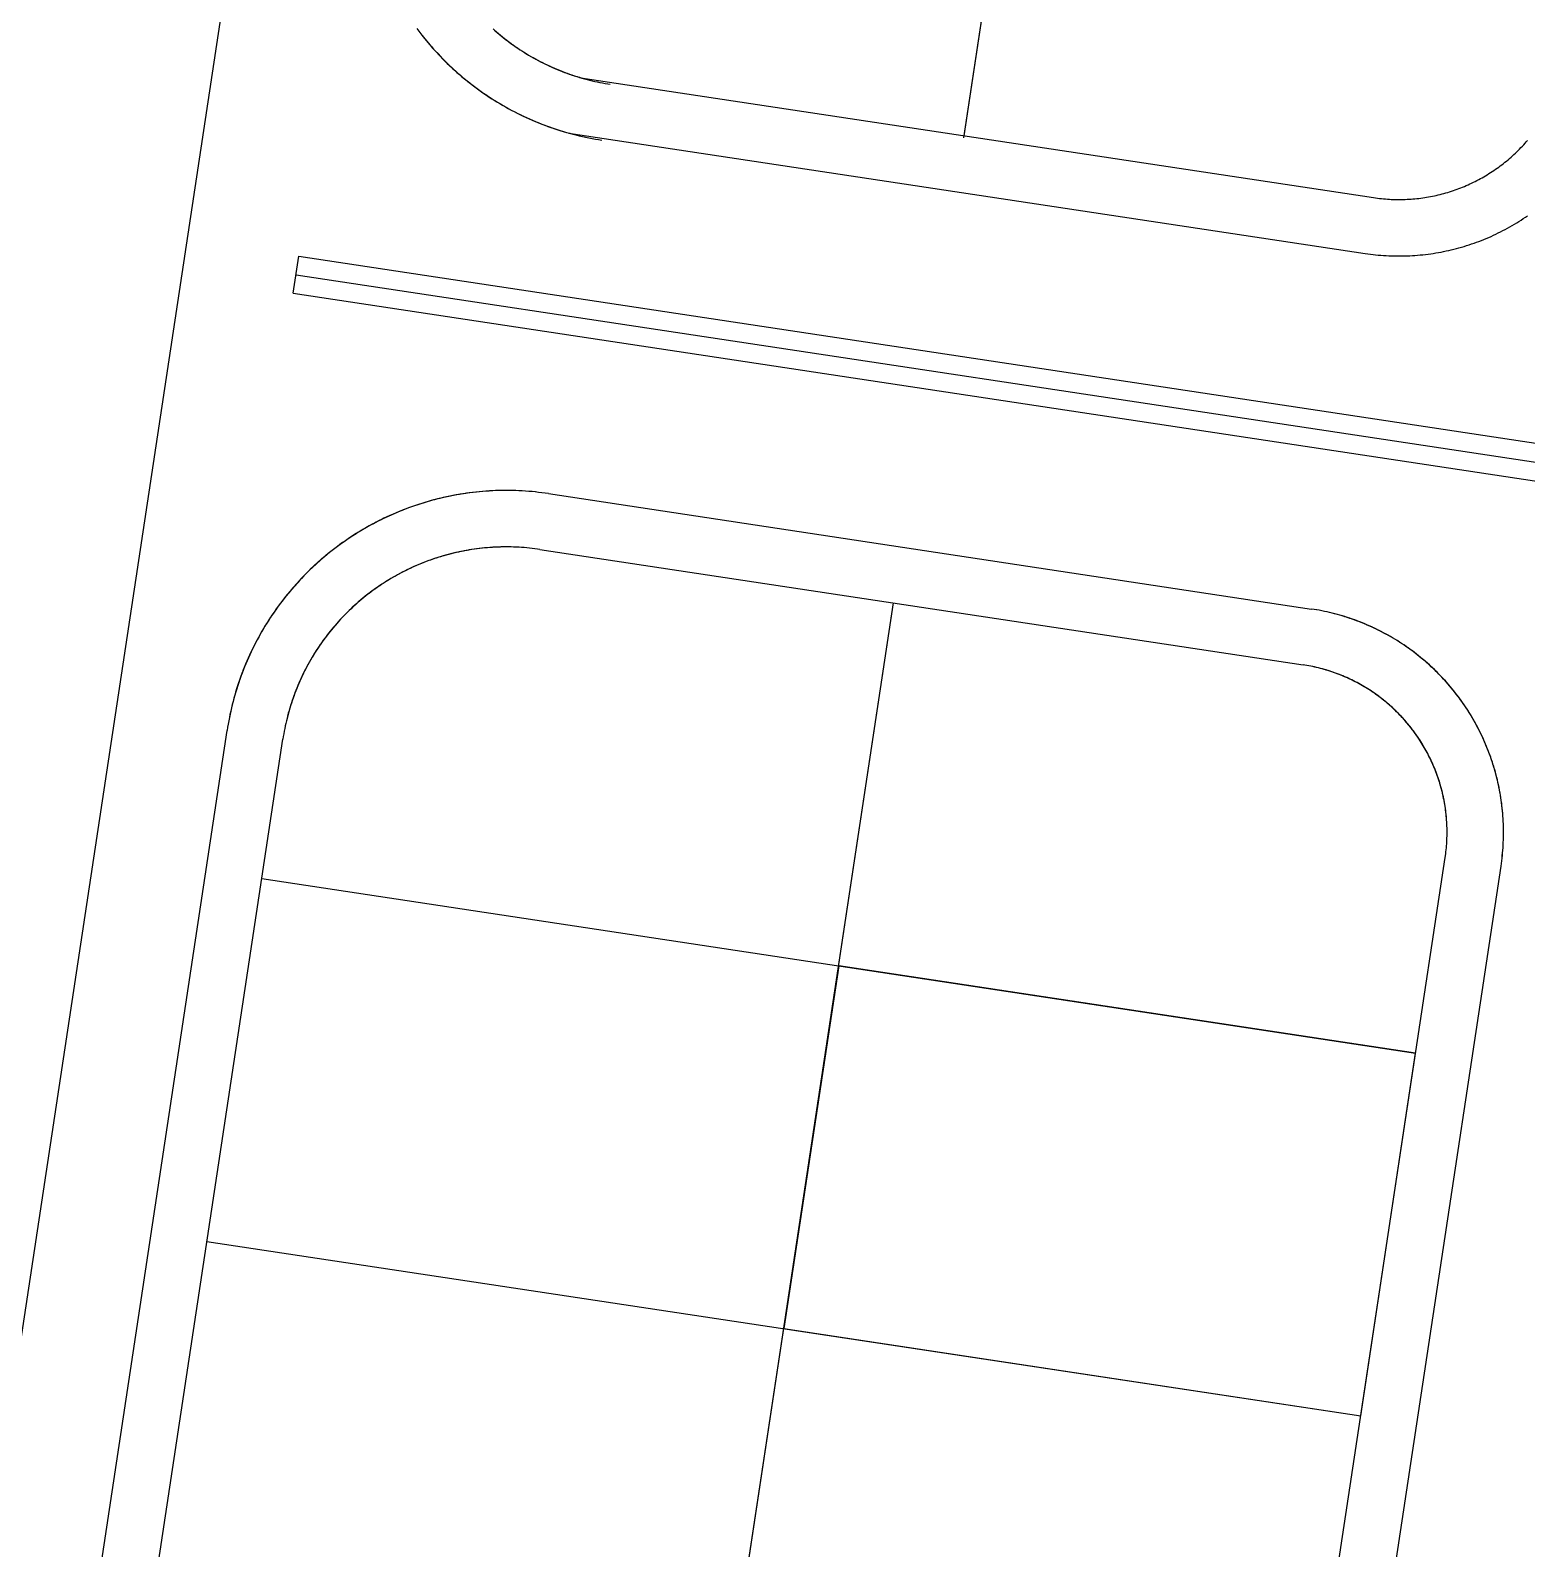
# Model space of a CAD drawing. Header units: metres. Extents: x 680594 to 684853, y 828874 to 830078.
# Drawn here: x 682278.6 to 682358.1, y 829599.9 to 829680.5 of the extents above; entities that cross this region are included whole.
import ezdxf

# ---------------------------------------------------------------- set-up
doc = ezdxf.new("R2010")
doc.units = ezdxf.units.M
doc.layers.add('PLOT_LINES', color=7, linetype='Continuous')

msp = doc.modelspace()

# ---------------------------------------------------------------- linework, layer by layer
at = {"layer": 'PLOT_LINES'}
for points in [[(682262.568, 829508.374), (682309.195, 829816.764)], [(682262.568, 829508.374), (682309.195, 829816.764)], [(682328.19, 829674.829), (682342.765, 829771.233)], [(682328.19, 829674.829), (682342.765, 829771.233)], [(682328.19, 829674.829), (682342.765, 829771.233)], [(682328.19, 829674.829), (682342.765, 829771.233)], [(682328.206, 829674.936), (682342.765, 829771.233)], [(682328.206, 829674.936), (682342.765, 829771.233)], [(682299.124, 829680.633), (682299.229, 829680.492), (682299.336, 829680.352), (682299.444, 829680.214), (682299.555, 829680.077), (682299.666, 829679.941), (682299.779, 829679.806), (682299.894, 829679.673), (682300.011, 829679.541), (682300.129, 829679.411), (682300.248, 829679.282), (682300.369, 829679.154), (682300.491, 829679.028), (682300.615, 829678.903), (682300.741, 829678.78), (682300.867, 829678.658), (682300.996, 829678.538), (682301.125, 829678.419), (682301.256, 829678.302), (682301.389, 829678.186), (682301.522, 829678.072), (682301.657, 829677.959), (682301.794, 829677.848), (682301.931, 829677.739), (682302.07, 829677.631), (682302.21, 829677.525), (682302.352, 829677.42), (682302.494, 829677.317), (682302.638, 829677.216), (682302.783, 829677.117), (682302.929, 829677.019), (682303.077, 829676.923), (682303.225, 829676.828), (682303.374, 829676.736), (682303.525, 829676.645), (682303.677, 829676.556), (682303.829, 829676.469), (682303.983, 829676.383), (682304.138, 829676.3), (682304.293, 829676.218), (682304.45, 829676.138), (682304.607, 829676.06), (682304.766, 829675.983), (682304.925, 829675.909), (682305.085, 829675.836), (682305.246, 829675.765), (682305.408, 829675.697), (682305.571, 829675.63), (682305.734, 829675.565), (682305.898, 829675.502), (682306.063, 829675.441), (682306.229, 829675.381), (682306.395, 829675.324), (682306.562, 829675.269), (682306.729, 829675.215), (682306.897, 829675.164), (682307.066, 829675.115), (682307.235, 829675.067), (682307.405, 829675.022), (682307.576, 829674.978), (682307.747, 829674.937), (682307.918, 829674.897), (682308.09, 829674.86), (682308.262, 829674.824), (682308.435, 829674.791), (682308.608, 829674.76), (682308.781, 829674.73), (682308.955, 829674.703)], [(682299.176, 829680.563), (682299.281, 829680.423), (682299.388, 829680.285), (682299.496, 829680.149), (682299.606, 829680.013), (682299.718, 829679.879), (682299.831, 829679.746), (682299.946, 829679.614), (682300.062, 829679.484), (682300.18, 829679.355), (682300.299, 829679.228), (682300.42, 829679.102), (682300.542, 829678.977), (682300.665, 829678.854), (682300.79, 829678.732), (682300.917, 829678.612), (682301.044, 829678.493), (682301.174, 829678.375), (682301.304, 829678.259), (682301.436, 829678.145), (682301.569, 829678.032), (682301.704, 829677.921), (682301.839, 829677.811), (682301.976, 829677.703), (682302.115, 829677.597), (682302.254, 829677.492), (682302.395, 829677.389), (682302.537, 829677.287), (682302.68, 829677.187), (682302.824, 829677.089), (682302.97, 829676.992), (682303.116, 829676.897), (682303.264, 829676.804), (682303.412, 829676.713), (682303.562, 829676.623), (682303.713, 829676.535), (682303.864, 829676.449), (682304.017, 829676.364), (682304.171, 829676.282), (682304.326, 829676.201), (682304.481, 829676.122), (682304.638, 829676.045), (682304.795, 829675.969), (682304.953, 829675.896), (682305.113, 829675.824), (682305.272, 829675.754), (682305.433, 829675.686), (682305.595, 829675.62), (682305.757, 829675.556), (682305.92, 829675.493), (682306.084, 829675.433), (682306.248, 829675.374), (682306.413, 829675.318), (682306.579, 829675.263), (682306.745, 829675.21), (682306.912, 829675.16), (682307.08, 829675.111), (682307.248, 829675.064), (682307.417, 829675.019), (682307.586, 829674.976), (682307.755, 829674.935), (682307.926, 829674.896), (682308.096, 829674.859), (682308.267, 829674.823), (682308.438, 829674.79), (682308.61, 829674.759), (682308.782, 829674.73), (682308.955, 829674.703)], [(682303.178, 829680.607), (682303.283, 829680.514), (682303.388, 829680.423), (682303.495, 829680.333), (682303.602, 829680.244), (682303.711, 829680.156), (682303.821, 829680.069), (682303.931, 829679.984), (682304.043, 829679.9), (682304.155, 829679.818), (682304.269, 829679.737), (682304.383, 829679.657), (682304.499, 829679.578), (682304.615, 829679.501), (682304.732, 829679.425), (682304.85, 829679.35), (682304.969, 829679.277), (682305.089, 829679.205), (682305.21, 829679.135), (682305.331, 829679.066), (682305.453, 829678.998), (682305.576, 829678.932), (682305.7, 829678.868), (682305.824, 829678.804), (682305.95, 829678.743), (682306.076, 829678.682), (682306.202, 829678.623), (682306.329, 829678.566), (682306.457, 829678.51), (682306.586, 829678.456), (682306.715, 829678.403), (682306.845, 829678.352), (682306.975, 829678.302), (682307.106, 829678.253), (682307.238, 829678.206), (682307.37, 829678.161), (682307.503, 829678.117), (682307.636, 829678.075), (682307.769, 829678.035), (682307.903, 829677.995), (682308.038, 829677.958), (682308.173, 829677.922), (682308.308, 829677.887), (682308.444, 829677.855), (682308.58, 829677.823), (682308.716, 829677.794), (682308.853, 829677.766), (682308.99, 829677.739), (682309.128, 829677.714), (682309.265, 829677.691), (682309.403, 829677.669)], [(682303.244, 829680.548), (682303.35, 829680.456), (682303.457, 829680.364), (682303.565, 829680.274), (682303.674, 829680.185), (682303.784, 829680.098), (682303.896, 829680.012), (682304.008, 829679.927), (682304.121, 829679.843), (682304.235, 829679.761), (682304.35, 829679.68), (682304.466, 829679.6), (682304.583, 829679.522), (682304.701, 829679.445), (682304.819, 829679.37), (682304.939, 829679.296), (682305.059, 829679.223), (682305.181, 829679.152), (682305.303, 829679.082), (682305.426, 829679.013), (682305.55, 829678.947), (682305.674, 829678.881), (682305.799, 829678.817), (682305.925, 829678.755), (682306.052, 829678.693), (682306.179, 829678.634), (682306.308, 829678.576), (682306.436, 829678.519), (682306.566, 829678.464), (682306.696, 829678.411), (682306.827, 829678.359), (682306.958, 829678.308), (682307.09, 829678.259), (682307.222, 829678.212), (682307.355, 829678.166), (682307.489, 829678.122), (682307.623, 829678.079), (682307.757, 829678.038), (682307.892, 829677.999), (682308.028, 829677.961), (682308.164, 829677.924), (682308.3, 829677.889), (682308.437, 829677.856), (682308.574, 829677.825), (682308.711, 829677.795), (682308.849, 829677.766), (682308.987, 829677.74), (682309.125, 829677.715), (682309.264, 829677.691), (682309.403, 829677.669)], [(682307.831, 829678.016), (682349.959, 829671.647)], [(682307.831, 829678.016), (682349.959, 829671.647)], [(682307.194, 829675.078), (682349.51, 829668.681)], [(682307.194, 829675.078), (682349.51, 829668.681)], [(682349.959, 829671.647), (682350.062, 829671.632), (682350.166, 829671.618), (682350.27, 829671.605), (682350.374, 829671.594), (682350.478, 829671.584), (682350.583, 829671.575), (682350.687, 829671.567), (682350.792, 829671.56), (682350.896, 829671.555), (682351.001, 829671.551), (682351.105, 829671.548), (682351.21, 829671.546), (682351.315, 829671.546), (682351.42, 829671.546), (682351.524, 829671.548), (682351.629, 829671.552), (682351.734, 829671.556), (682351.838, 829671.562), (682351.943, 829671.568), (682352.047, 829671.576), (682352.151, 829671.586), (682352.256, 829671.596), (682352.36, 829671.608), (682352.464, 829671.621), (682352.567, 829671.635), (682352.671, 829671.65), (682352.774, 829671.667), (682352.878, 829671.684), (682352.981, 829671.703), (682353.083, 829671.723), (682353.186, 829671.745), (682353.288, 829671.767), (682353.39, 829671.791), (682353.492, 829671.816), (682353.593, 829671.842), (682353.694, 829671.869), (682353.795, 829671.897), (682353.896, 829671.927), (682353.996, 829671.958), (682354.095, 829671.99), (682354.195, 829672.023), (682354.294, 829672.057), (682354.392, 829672.092), (682354.491, 829672.129), (682354.588, 829672.166), (682354.686, 829672.205), (682354.782, 829672.245), (682354.879, 829672.286), (682354.975, 829672.328), (682355.07, 829672.371), (682355.165, 829672.416), (682355.259, 829672.461), (682355.353, 829672.508), (682355.446, 829672.556), (682355.539, 829672.604), (682355.631, 829672.654), (682355.722, 829672.705), (682355.813, 829672.757), (682355.904, 829672.81), (682355.993, 829672.864), (682356.082, 829672.919), (682356.171, 829672.975), (682356.259, 829673.032), (682356.346, 829673.09), (682356.432, 829673.15), (682356.518, 829673.21), (682356.603, 829673.271), (682356.687, 829673.333), (682356.771, 829673.396), (682356.853, 829673.46), (682356.936, 829673.525), (682357.017, 829673.591), (682357.097, 829673.658), (682357.177, 829673.726), (682357.256, 829673.795), (682357.334, 829673.865), (682357.412, 829673.935), (682357.488, 829674.007), (682357.564, 829674.079), (682357.639, 829674.152), (682357.712, 829674.227), (682357.786, 829674.302), (682357.858, 829674.377), (682357.929, 829674.454), (682358, 829674.532), (682358.069, 829674.61), (682358.138, 829674.689)], [(682349.959, 829671.647), (682350.062, 829671.632), (682350.166, 829671.618), (682350.27, 829671.605), (682350.374, 829671.594), (682350.478, 829671.584), (682350.583, 829671.575), (682350.687, 829671.567), (682350.792, 829671.56), (682350.896, 829671.555), (682351.001, 829671.551), (682351.105, 829671.548), (682351.21, 829671.546), (682351.315, 829671.546), (682351.42, 829671.546), (682351.524, 829671.548), (682351.629, 829671.552), (682351.734, 829671.556), (682351.838, 829671.562), (682351.943, 829671.568), (682352.047, 829671.576), (682352.151, 829671.586), (682352.256, 829671.596), (682352.36, 829671.608), (682352.464, 829671.621), (682352.567, 829671.635), (682352.671, 829671.65), (682352.774, 829671.667), (682352.878, 829671.684), (682352.981, 829671.703), (682353.083, 829671.723), (682353.186, 829671.745), (682353.288, 829671.767), (682353.39, 829671.791), (682353.492, 829671.816), (682353.593, 829671.842), (682353.694, 829671.869), (682353.795, 829671.897), (682353.896, 829671.927), (682353.996, 829671.958), (682354.095, 829671.99), (682354.195, 829672.023), (682354.294, 829672.057), (682354.392, 829672.092), (682354.491, 829672.129), (682354.588, 829672.166), (682354.686, 829672.205), (682354.782, 829672.245), (682354.879, 829672.286), (682354.975, 829672.328), (682355.07, 829672.371), (682355.165, 829672.416), (682355.259, 829672.461), (682355.353, 829672.508), (682355.446, 829672.556), (682355.539, 829672.604), (682355.631, 829672.654), (682355.722, 829672.705), (682355.813, 829672.757), (682355.904, 829672.81), (682355.993, 829672.864), (682356.082, 829672.919), (682356.171, 829672.975), (682356.259, 829673.032), (682356.346, 829673.09), (682356.432, 829673.15), (682356.518, 829673.21), (682356.603, 829673.271), (682356.687, 829673.333), (682356.771, 829673.396), (682356.853, 829673.46), (682356.936, 829673.525), (682357.017, 829673.591), (682357.097, 829673.658), (682357.177, 829673.726), (682357.256, 829673.795), (682357.334, 829673.865), (682357.412, 829673.935), (682357.488, 829674.007), (682357.564, 829674.079), (682357.639, 829674.152), (682357.712, 829674.227), (682357.786, 829674.302), (682357.858, 829674.377), (682357.929, 829674.454), (682358, 829674.532), (682358.069, 829674.61), (682358.138, 829674.689)], [(682349.51, 829668.681), (682349.648, 829668.66), (682349.787, 829668.642), (682349.925, 829668.625), (682350.064, 829668.61), (682350.203, 829668.596), (682350.342, 829668.584), (682350.481, 829668.574), (682350.621, 829668.565), (682350.76, 829668.558), (682350.9, 829668.553), (682351.039, 829668.549), (682351.179, 829668.546), (682351.318, 829668.546), (682351.458, 829668.547), (682351.598, 829668.549), (682351.737, 829668.554), (682351.877, 829668.559), (682352.016, 829668.567), (682352.155, 829668.576), (682352.295, 829668.587), (682352.434, 829668.599), (682352.573, 829668.613), (682352.711, 829668.629), (682352.85, 829668.646), (682352.988, 829668.665), (682353.127, 829668.685), (682353.264, 829668.707), (682353.402, 829668.731), (682353.539, 829668.756), (682353.676, 829668.783), (682353.813, 829668.811), (682353.949, 829668.841), (682354.085, 829668.873), (682354.221, 829668.906), (682354.356, 829668.94), (682354.491, 829668.977), (682354.626, 829669.015), (682354.759, 829669.054), (682354.893, 829669.095), (682355.026, 829669.138), (682355.158, 829669.182), (682355.29, 829669.227), (682355.422, 829669.274), (682355.553, 829669.323), (682355.683, 829669.373), (682355.813, 829669.425), (682355.942, 829669.478), (682356.07, 829669.533), (682356.198, 829669.589), (682356.325, 829669.647), (682356.452, 829669.706), (682356.577, 829669.767), (682356.703, 829669.829), (682356.827, 829669.892), (682356.95, 829669.957), (682357.073, 829670.024), (682357.195, 829670.091), (682357.317, 829670.161), (682357.437, 829670.231), (682357.557, 829670.303), (682357.675, 829670.377), (682357.793, 829670.452), (682357.91, 829670.528), (682358.026, 829670.605), (682358.141, 829670.684)], [(682349.51, 829668.681), (682349.648, 829668.66), (682349.787, 829668.642), (682349.925, 829668.625), (682350.064, 829668.61), (682350.203, 829668.596), (682350.342, 829668.584), (682350.481, 829668.574), (682350.621, 829668.565), (682350.76, 829668.558), (682350.9, 829668.553), (682351.039, 829668.549), (682351.179, 829668.546), (682351.318, 829668.546), (682351.458, 829668.547), (682351.598, 829668.549), (682351.737, 829668.554), (682351.877, 829668.559), (682352.016, 829668.567), (682352.155, 829668.576), (682352.295, 829668.587), (682352.434, 829668.599), (682352.573, 829668.613), (682352.711, 829668.629), (682352.85, 829668.646), (682352.988, 829668.665), (682353.127, 829668.685), (682353.264, 829668.707), (682353.402, 829668.731), (682353.539, 829668.756), (682353.676, 829668.783), (682353.813, 829668.811), (682353.949, 829668.841), (682354.085, 829668.873), (682354.221, 829668.906), (682354.356, 829668.94), (682354.491, 829668.977), (682354.626, 829669.015), (682354.759, 829669.054), (682354.893, 829669.095), (682355.026, 829669.138), (682355.158, 829669.182), (682355.29, 829669.227), (682355.422, 829669.274), (682355.553, 829669.323), (682355.683, 829669.373), (682355.813, 829669.425), (682355.942, 829669.478), (682356.07, 829669.533), (682356.198, 829669.589), (682356.325, 829669.647), (682356.452, 829669.706), (682356.577, 829669.767), (682356.703, 829669.829), (682356.827, 829669.892), (682356.95, 829669.957), (682357.073, 829670.024), (682357.195, 829670.091), (682357.317, 829670.161), (682357.437, 829670.231), (682357.557, 829670.303), (682357.675, 829670.377), (682357.793, 829670.452), (682357.91, 829670.528), (682358.026, 829670.605), (682358.141, 829670.684)], [(682292.554, 829666.563), (682292.853, 829668.541)], [(682292.554, 829666.563), (682292.853, 829668.541)], [(682292.853, 829668.541), (682694.661, 829607.79)], [(682292.853, 829668.541), (682694.661, 829607.79)], [(682292.703, 829667.552), (682694.511, 829606.801)], [(682292.703, 829667.552), (682694.511, 829606.801)], [(682292.554, 829666.563), (682694.362, 829605.813)], [(682292.554, 829666.563), (682694.362, 829605.813)], [(682306.114, 829655.917), (682305.94, 829655.942), (682305.766, 829655.965), (682305.591, 829655.986), (682305.417, 829656.005), (682305.242, 829656.022), (682305.066, 829656.038), (682304.891, 829656.05), (682304.716, 829656.061), (682304.54, 829656.07), (682304.364, 829656.077), (682304.188, 829656.082), (682304.013, 829656.084), (682303.837, 829656.085), (682303.661, 829656.084), (682303.485, 829656.08), (682303.309, 829656.075), (682303.134, 829656.067), (682302.958, 829656.057), (682302.783, 829656.046), (682302.607, 829656.032), (682302.432, 829656.016), (682302.257, 829655.998), (682302.083, 829655.978), (682301.908, 829655.956), (682301.734, 829655.932), (682301.56, 829655.906), (682301.387, 829655.878), (682301.213, 829655.848), (682301.041, 829655.816), (682300.868, 829655.781), (682300.696, 829655.745), (682300.524, 829655.707), (682300.353, 829655.667), (682300.183, 829655.624), (682300.012, 829655.58), (682299.843, 829655.534), (682299.674, 829655.486), (682299.505, 829655.435), (682299.337, 829655.383), (682299.17, 829655.329), (682299.003, 829655.273), (682298.837, 829655.215), (682298.672, 829655.155), (682298.507, 829655.093), (682298.344, 829655.029), (682298.181, 829654.964), (682298.018, 829654.896), (682297.857, 829654.826), (682297.696, 829654.755), (682297.536, 829654.681), (682297.377, 829654.606), (682297.219, 829654.529), (682297.062, 829654.45), (682296.906, 829654.37), (682296.751, 829654.287), (682296.596, 829654.203), (682296.443, 829654.116), (682296.291, 829654.028), (682296.14, 829653.939), (682295.99, 829653.847), (682295.841, 829653.754), (682295.693, 829653.659), (682295.546, 829653.562), (682295.4, 829653.464), (682295.256, 829653.364), (682295.112, 829653.262), (682294.97, 829653.158), (682294.829, 829653.053), (682294.689, 829652.946), (682294.551, 829652.838), (682294.414, 829652.728), (682294.278, 829652.616), (682294.144, 829652.503), (682294.01, 829652.388), (682293.879, 829652.272), (682293.748, 829652.154), (682293.619, 829652.034), (682293.492, 829651.913), (682293.365, 829651.791), (682293.241, 829651.667), (682293.117, 829651.542), (682292.995, 829651.415), (682292.875, 829651.287), (682292.756, 829651.157), (682292.639, 829651.026), (682292.523, 829650.894), (682292.409, 829650.76), (682292.296, 829650.625), (682292.185, 829650.489), (682292.076, 829650.351), (682291.968, 829650.212), (682291.862, 829650.072), (682291.757, 829649.93), (682291.655, 829649.788), (682291.553, 829649.644), (682291.454, 829649.499), (682291.356, 829649.353), (682291.26, 829649.206), (682291.166, 829649.057), (682291.073, 829648.908), (682290.982, 829648.757), (682290.893, 829648.606), (682290.806, 829648.453), (682290.721, 829648.299), (682290.637, 829648.145), (682290.555, 829647.989), (682290.475, 829647.832), (682290.397, 829647.675), (682290.321, 829647.516), (682290.246, 829647.357), (682290.174, 829647.197), (682290.103, 829647.036), (682290.034, 829646.874), (682289.967, 829646.712), (682289.902, 829646.548), (682289.839, 829646.384), (682289.778, 829646.219), (682289.719, 829646.054), (682289.661, 829645.887), (682289.606, 829645.721), (682289.553, 829645.553), (682289.501, 829645.385), (682289.452, 829645.216), (682289.404, 829645.047), (682289.359, 829644.877), (682289.316, 829644.707), (682289.274, 829644.536), (682289.235, 829644.364), (682289.197, 829644.193), (682289.162, 829644.02), (682289.128, 829643.848), (682289.097, 829643.675), (682289.068, 829643.501), (682289.04, 829643.328)], [(682306.114, 829655.917), (682305.942, 829655.942), (682305.769, 829655.965), (682305.595, 829655.986), (682305.422, 829656.005), (682305.248, 829656.022), (682305.074, 829656.037), (682304.9, 829656.05), (682304.726, 829656.061), (682304.552, 829656.07), (682304.377, 829656.077), (682304.203, 829656.081), (682304.028, 829656.084), (682303.854, 829656.085), (682303.679, 829656.084), (682303.505, 829656.081), (682303.33, 829656.075), (682303.156, 829656.068), (682302.982, 829656.059), (682302.807, 829656.047), (682302.633, 829656.034), (682302.46, 829656.019), (682302.286, 829656.001), (682302.113, 829655.982), (682301.939, 829655.96), (682301.766, 829655.937), (682301.594, 829655.911), (682301.421, 829655.884), (682301.249, 829655.854), (682301.078, 829655.823), (682300.906, 829655.789), (682300.735, 829655.754), (682300.565, 829655.716), (682300.395, 829655.677), (682300.225, 829655.635), (682300.056, 829655.592), (682299.888, 829655.546), (682299.72, 829655.499), (682299.552, 829655.45), (682299.386, 829655.399), (682299.219, 829655.345), (682299.054, 829655.29), (682298.889, 829655.233), (682298.725, 829655.174), (682298.561, 829655.114), (682298.398, 829655.051), (682298.236, 829654.986), (682298.075, 829654.92), (682297.914, 829654.851), (682297.754, 829654.781), (682297.595, 829654.709), (682297.437, 829654.635), (682297.28, 829654.559), (682297.124, 829654.482), (682296.968, 829654.402), (682296.814, 829654.321), (682296.66, 829654.238), (682296.508, 829654.153), (682296.356, 829654.066), (682296.206, 829653.978), (682296.056, 829653.888), (682295.908, 829653.796), (682295.76, 829653.703), (682295.614, 829653.608), (682295.469, 829653.511), (682295.325, 829653.412), (682295.182, 829653.312), (682295.04, 829653.21), (682294.9, 829653.106), (682294.761, 829653.001), (682294.623, 829652.894), (682294.486, 829652.786), (682294.35, 829652.676), (682294.216, 829652.564), (682294.083, 829652.451), (682293.952, 829652.336), (682293.821, 829652.22), (682293.693, 829652.103), (682293.565, 829651.983), (682293.439, 829651.863), (682293.314, 829651.741), (682293.191, 829651.617), (682293.069, 829651.492), (682292.949, 829651.366), (682292.83, 829651.238), (682292.713, 829651.109), (682292.597, 829650.978), (682292.482, 829650.846), (682292.37, 829650.713), (682292.258, 829650.579), (682292.149, 829650.443), (682292.041, 829650.306), (682291.934, 829650.168), (682291.829, 829650.028), (682291.726, 829649.887), (682291.624, 829649.745), (682291.524, 829649.602), (682291.426, 829649.458), (682291.33, 829649.313), (682291.235, 829649.166), (682291.142, 829649.019), (682291.05, 829648.87), (682290.96, 829648.72), (682290.872, 829648.569), (682290.786, 829648.418), (682290.702, 829648.265), (682290.619, 829648.111), (682290.538, 829647.957), (682290.459, 829647.801), (682290.382, 829647.644), (682290.307, 829647.487), (682290.233, 829647.329), (682290.161, 829647.17), (682290.091, 829647.01), (682290.023, 829646.849), (682289.957, 829646.687), (682289.893, 829646.525), (682289.831, 829646.362), (682289.77, 829646.198), (682289.712, 829646.034), (682289.655, 829645.869), (682289.6, 829645.703), (682289.548, 829645.537), (682289.497, 829645.37), (682289.448, 829645.202), (682289.401, 829645.034), (682289.356, 829644.866), (682289.313, 829644.696), (682289.272, 829644.527), (682289.233, 829644.357), (682289.196, 829644.186), (682289.161, 829644.015), (682289.128, 829643.844), (682289.097, 829643.672), (682289.068, 829643.5), (682289.04, 829643.328)], [(682306.114, 829655.917), (682346.654, 829649.787)], [(682306.114, 829655.917), (682346.654, 829649.787)], [(682305.666, 829652.95), (682305.527, 829652.971), (682305.387, 829652.989), (682305.247, 829653.006), (682305.108, 829653.021), (682304.968, 829653.035), (682304.828, 829653.047), (682304.687, 829653.057), (682304.547, 829653.066), (682304.406, 829653.073), (682304.266, 829653.079), (682304.125, 829653.082), (682303.985, 829653.085), (682303.844, 829653.085), (682303.703, 829653.084), (682303.563, 829653.081), (682303.422, 829653.077), (682303.281, 829653.071), (682303.141, 829653.063), (682303.001, 829653.053), (682302.86, 829653.042), (682302.72, 829653.03), (682302.58, 829653.015), (682302.441, 829652.999), (682302.301, 829652.982), (682302.162, 829652.963), (682302.023, 829652.942), (682301.884, 829652.919), (682301.745, 829652.895), (682301.607, 829652.869), (682301.469, 829652.842), (682301.331, 829652.813), (682301.194, 829652.783), (682301.057, 829652.75), (682300.92, 829652.717), (682300.784, 829652.681), (682300.649, 829652.644), (682300.513, 829652.606), (682300.378, 829652.565), (682300.244, 829652.524), (682300.11, 829652.48), (682299.977, 829652.435), (682299.844, 829652.389), (682299.712, 829652.341), (682299.58, 829652.292), (682299.449, 829652.24), (682299.319, 829652.188), (682299.189, 829652.134), (682299.06, 829652.078), (682298.931, 829652.021), (682298.803, 829651.962), (682298.676, 829651.902), (682298.55, 829651.84), (682298.424, 829651.777), (682298.299, 829651.713), (682298.175, 829651.647), (682298.052, 829651.579), (682297.929, 829651.51), (682297.807, 829651.44), (682297.686, 829651.368), (682297.566, 829651.295), (682297.447, 829651.22), (682297.328, 829651.144), (682297.211, 829651.067), (682297.094, 829650.988), (682296.979, 829650.908), (682296.864, 829650.826), (682296.75, 829650.744), (682296.638, 829650.659), (682296.526, 829650.574), (682296.415, 829650.487), (682296.306, 829650.399), (682296.197, 829650.31), (682296.089, 829650.219), (682295.983, 829650.127), (682295.877, 829650.034), (682295.773, 829649.94), (682295.67, 829649.844), (682295.568, 829649.748), (682295.467, 829649.65), (682295.367, 829649.551), (682295.268, 829649.45), (682295.171, 829649.349), (682295.074, 829649.246), (682294.979, 829649.143), (682294.886, 829649.038), (682294.793, 829648.932), (682294.702, 829648.825), (682294.611, 829648.717), (682294.523, 829648.608), (682294.435, 829648.498), (682294.349, 829648.387), (682294.264, 829648.275), (682294.18, 829648.161), (682294.098, 829648.047), (682294.017, 829647.932), (682293.937, 829647.816), (682293.859, 829647.699), (682293.782, 829647.582), (682293.707, 829647.463), (682293.633, 829647.343), (682293.56, 829647.223), (682293.489, 829647.101), (682293.419, 829646.979), (682293.351, 829646.856), (682293.284, 829646.733), (682293.218, 829646.608), (682293.154, 829646.483), (682293.092, 829646.357), (682293.031, 829646.23), (682292.971, 829646.103), (682292.913, 829645.975), (682292.857, 829645.846), (682292.802, 829645.716), (682292.748, 829645.586), (682292.696, 829645.456), (682292.646, 829645.324), (682292.597, 829645.192), (682292.549, 829645.06), (682292.503, 829644.927), (682292.459, 829644.793), (682292.417, 829644.659), (682292.375, 829644.525), (682292.336, 829644.39), (682292.298, 829644.254), (682292.262, 829644.119), (682292.227, 829643.982), (682292.194, 829643.846), (682292.162, 829643.708), (682292.132, 829643.571), (682292.104, 829643.433), (682292.077, 829643.295), (682292.052, 829643.157), (682292.029, 829643.018), (682292.007, 829642.879)], [(682305.666, 829652.95), (682305.528, 829652.97), (682305.389, 829652.989), (682305.251, 829653.006), (682305.112, 829653.021), (682304.973, 829653.035), (682304.834, 829653.047), (682304.695, 829653.057), (682304.555, 829653.066), (682304.416, 829653.073), (682304.276, 829653.078), (682304.137, 829653.082), (682303.997, 829653.084), (682303.857, 829653.085), (682303.718, 829653.084), (682303.578, 829653.082), (682303.439, 829653.077), (682303.299, 829653.071), (682303.16, 829653.064), (682303.02, 829653.055), (682302.881, 829653.044), (682302.742, 829653.032), (682302.603, 829653.018), (682302.464, 829653.002), (682302.326, 829652.985), (682302.187, 829652.966), (682302.049, 829652.946), (682301.911, 829652.924), (682301.774, 829652.9), (682301.637, 829652.875), (682301.499, 829652.848), (682301.363, 829652.82), (682301.226, 829652.79), (682301.09, 829652.758), (682300.955, 829652.725), (682300.82, 829652.69), (682300.685, 829652.654), (682300.55, 829652.616), (682300.416, 829652.577), (682300.283, 829652.536), (682300.15, 829652.493), (682300.017, 829652.449), (682299.885, 829652.404), (682299.754, 829652.357), (682299.623, 829652.308), (682299.493, 829652.258), (682299.363, 829652.206), (682299.234, 829652.153), (682299.106, 829652.098), (682298.978, 829652.042), (682298.851, 829651.984), (682298.724, 829651.925), (682298.598, 829651.864), (682298.473, 829651.802), (682298.349, 829651.739), (682298.225, 829651.674), (682298.103, 829651.607), (682297.981, 829651.539), (682297.859, 829651.47), (682297.739, 829651.4), (682297.619, 829651.328), (682297.501, 829651.254), (682297.383, 829651.179), (682297.266, 829651.103), (682297.15, 829651.026), (682297.034, 829650.947), (682296.92, 829650.866), (682296.807, 829650.785), (682296.694, 829650.702), (682296.583, 829650.618), (682296.473, 829650.532), (682296.363, 829650.446), (682296.255, 829650.358), (682296.147, 829650.268), (682296.041, 829650.178), (682295.936, 829650.086), (682295.832, 829649.993), (682295.728, 829649.899), (682295.626, 829649.804), (682295.526, 829649.707), (682295.426, 829649.609), (682295.327, 829649.511), (682295.23, 829649.411), (682295.133, 829649.31), (682295.038, 829649.207), (682294.944, 829649.104), (682294.852, 829649), (682294.76, 829648.894), (682294.67, 829648.788), (682294.581, 829648.68), (682294.493, 829648.571), (682294.407, 829648.462), (682294.322, 829648.351), (682294.238, 829648.239), (682294.155, 829648.127), (682294.074, 829648.013), (682293.994, 829647.899), (682293.915, 829647.783), (682293.838, 829647.667), (682293.762, 829647.55), (682293.688, 829647.432), (682293.614, 829647.313), (682293.543, 829647.193), (682293.472, 829647.073), (682293.403, 829646.951), (682293.336, 829646.829), (682293.27, 829646.706), (682293.205, 829646.582), (682293.142, 829646.458), (682293.08, 829646.333), (682293.02, 829646.207), (682292.961, 829646.08), (682292.903, 829645.953), (682292.848, 829645.825), (682292.793, 829645.696), (682292.74, 829645.567), (682292.689, 829645.437), (682292.639, 829645.307), (682292.591, 829645.176), (682292.544, 829645.044), (682292.498, 829644.912), (682292.455, 829644.78), (682292.412, 829644.647), (682292.372, 829644.513), (682292.333, 829644.379), (682292.295, 829644.244), (682292.259, 829644.11), (682292.225, 829643.974), (682292.192, 829643.838), (682292.161, 829643.702), (682292.131, 829643.566), (682292.103, 829643.429), (682292.077, 829643.292), (682292.052, 829643.155), (682292.028, 829643.017), (682292.007, 829642.879)], [(682305.666, 829652.95), (682346.205, 829646.821)], [(682305.666, 829652.95), (682346.205, 829646.821)], [(682304.541, 829518.416), (682324.452, 829650.11)], [(682304.541, 829518.416), (682324.452, 829650.11)], [(682309.877, 829553.706), (682324.452, 829650.11)], [(682309.877, 829553.706), (682324.452, 829650.11)], [(682309.877, 829553.706), (682324.452, 829650.11)], [(682309.877, 829553.706), (682324.452, 829650.11)], [(682309.893, 829553.812), (682324.452, 829650.11)], [(682309.893, 829553.812), (682324.452, 829650.11)], [(682356.725, 829636.128), (682356.745, 829636.266), (682356.763, 829636.405), (682356.78, 829636.543), (682356.795, 829636.682), (682356.809, 829636.821), (682356.821, 829636.96), (682356.831, 829637.1), (682356.84, 829637.239), (682356.847, 829637.378), (682356.853, 829637.518), (682356.857, 829637.657), (682356.859, 829637.797), (682356.86, 829637.937), (682356.859, 829638.076), (682356.856, 829638.216), (682356.852, 829638.355), (682356.846, 829638.495), (682356.838, 829638.634), (682356.829, 829638.774), (682356.819, 829638.913), (682356.806, 829639.052), (682356.792, 829639.191), (682356.777, 829639.33), (682356.76, 829639.468), (682356.741, 829639.607), (682356.72, 829639.745), (682356.698, 829639.883), (682356.675, 829640.02), (682356.65, 829640.158), (682356.623, 829640.295), (682356.594, 829640.431), (682356.564, 829640.568), (682356.533, 829640.704), (682356.5, 829640.839), (682356.465, 829640.974), (682356.429, 829641.109), (682356.391, 829641.244), (682356.351, 829641.378), (682356.31, 829641.511), (682356.268, 829641.644), (682356.224, 829641.777), (682356.178, 829641.909), (682356.131, 829642.04), (682356.082, 829642.171), (682356.032, 829642.301), (682355.98, 829642.431), (682355.927, 829642.56), (682355.872, 829642.688), (682355.816, 829642.816), (682355.759, 829642.943), (682355.699, 829643.07), (682355.639, 829643.196), (682355.577, 829643.321), (682355.513, 829643.445), (682355.448, 829643.569), (682355.382, 829643.691), (682355.314, 829643.813), (682355.245, 829643.935), (682355.174, 829644.055), (682355.102, 829644.175), (682355.029, 829644.293), (682354.954, 829644.411), (682354.877, 829644.528), (682354.8, 829644.644), (682354.721, 829644.76), (682354.641, 829644.874), (682354.559, 829644.987), (682354.476, 829645.1), (682354.392, 829645.211), (682354.307, 829645.321), (682354.22, 829645.431), (682354.132, 829645.539), (682354.043, 829645.647), (682353.952, 829645.753), (682353.861, 829645.858), (682353.768, 829645.962), (682353.673, 829646.066), (682353.578, 829646.168), (682353.482, 829646.268), (682353.384, 829646.368), (682353.285, 829646.467), (682353.185, 829646.564), (682353.084, 829646.661), (682352.982, 829646.756), (682352.878, 829646.85), (682352.774, 829646.942), (682352.669, 829647.034), (682352.562, 829647.124), (682352.454, 829647.213), (682352.346, 829647.301), (682352.236, 829647.387), (682352.126, 829647.472), (682352.014, 829647.556), (682351.901, 829647.639), (682351.788, 829647.72), (682351.673, 829647.8), (682351.558, 829647.879), (682351.442, 829647.956), (682351.324, 829648.032), (682351.206, 829648.106), (682351.087, 829648.18), (682350.968, 829648.251), (682350.847, 829648.322), (682350.726, 829648.391), (682350.603, 829648.458), (682350.48, 829648.524), (682350.357, 829648.589), (682350.232, 829648.652), (682350.107, 829648.714), (682349.981, 829648.774), (682349.855, 829648.833), (682349.727, 829648.891), (682349.599, 829648.946), (682349.471, 829649.001), (682349.341, 829649.054), (682349.212, 829649.105), (682349.081, 829649.155), (682348.95, 829649.203), (682348.819, 829649.25), (682348.687, 829649.296), (682348.554, 829649.339), (682348.421, 829649.382), (682348.287, 829649.422), (682348.153, 829649.461), (682348.019, 829649.499), (682347.884, 829649.535), (682347.749, 829649.569), (682347.613, 829649.602), (682347.477, 829649.633), (682347.34, 829649.663), (682347.204, 829649.691), (682347.067, 829649.717), (682346.929, 829649.742), (682346.791, 829649.766), (682346.654, 829649.787)], [(682356.725, 829636.128), (682356.745, 829636.267), (682356.764, 829636.407), (682356.78, 829636.547), (682356.796, 829636.686), (682356.809, 829636.826), (682356.821, 829636.967), (682356.832, 829637.107), (682356.841, 829637.247), (682356.848, 829637.388), (682356.853, 829637.528), (682356.857, 829637.669), (682356.859, 829637.81), (682356.86, 829637.95), (682356.858, 829638.091), (682356.856, 829638.231), (682356.851, 829638.372), (682356.845, 829638.513), (682356.837, 829638.653), (682356.828, 829638.793), (682356.817, 829638.934), (682356.804, 829639.074), (682356.79, 829639.214), (682356.774, 829639.353), (682356.756, 829639.493), (682356.737, 829639.632), (682356.716, 829639.771), (682356.694, 829639.91), (682356.67, 829640.049), (682356.644, 829640.187), (682356.617, 829640.325), (682356.588, 829640.463), (682356.557, 829640.6), (682356.525, 829640.737), (682356.491, 829640.874), (682356.456, 829641.01), (682356.419, 829641.145), (682356.38, 829641.281), (682356.34, 829641.416), (682356.298, 829641.55), (682356.255, 829641.684), (682356.21, 829641.817), (682356.163, 829641.95), (682356.116, 829642.082), (682356.066, 829642.214), (682356.015, 829642.345), (682355.962, 829642.475), (682355.908, 829642.605), (682355.852, 829642.734), (682355.795, 829642.863), (682355.737, 829642.991), (682355.677, 829643.118), (682355.615, 829643.244), (682355.552, 829643.37), (682355.487, 829643.495), (682355.421, 829643.619), (682355.354, 829643.743), (682355.285, 829643.865), (682355.214, 829643.987), (682355.142, 829644.108), (682355.069, 829644.228), (682354.995, 829644.347), (682354.919, 829644.466), (682354.841, 829644.583), (682354.762, 829644.7), (682354.682, 829644.815), (682354.601, 829644.93), (682354.518, 829645.044), (682354.434, 829645.156), (682354.348, 829645.268), (682354.262, 829645.379), (682354.174, 829645.488), (682354.084, 829645.597), (682353.994, 829645.705), (682353.902, 829645.811), (682353.809, 829645.917), (682353.714, 829646.021), (682353.619, 829646.124), (682353.522, 829646.226), (682353.424, 829646.327), (682353.325, 829646.427), (682353.225, 829646.526), (682353.123, 829646.623), (682353.021, 829646.72), (682352.917, 829646.815), (682352.812, 829646.909), (682352.706, 829647.001), (682352.599, 829647.092), (682352.491, 829647.183), (682352.382, 829647.271), (682352.272, 829647.359), (682352.161, 829647.445), (682352.049, 829647.53), (682351.936, 829647.614), (682351.822, 829647.696), (682351.707, 829647.777), (682351.591, 829647.857), (682351.474, 829647.935), (682351.356, 829648.012), (682351.237, 829648.087), (682351.118, 829648.161), (682350.997, 829648.234), (682350.876, 829648.305), (682350.754, 829648.375), (682350.631, 829648.443), (682350.507, 829648.51), (682350.383, 829648.576), (682350.257, 829648.64), (682350.131, 829648.702), (682350.005, 829648.763), (682349.877, 829648.823), (682349.749, 829648.881), (682349.62, 829648.937), (682349.491, 829648.992), (682349.361, 829649.046), (682349.23, 829649.098), (682349.099, 829649.148), (682348.967, 829649.197), (682348.834, 829649.245), (682348.701, 829649.291), (682348.568, 829649.335), (682348.434, 829649.377), (682348.299, 829649.419), (682348.164, 829649.458), (682348.029, 829649.496), (682347.893, 829649.532), (682347.757, 829649.567), (682347.62, 829649.6), (682347.483, 829649.632), (682347.345, 829649.662), (682347.208, 829649.69), (682347.07, 829649.717), (682346.931, 829649.742), (682346.792, 829649.765), (682346.654, 829649.787)], [(682353.758, 829636.577), (682353.774, 829636.68), (682353.787, 829636.784), (682353.8, 829636.888), (682353.811, 829636.992), (682353.822, 829637.096), (682353.831, 829637.201), (682353.838, 829637.305), (682353.845, 829637.41), (682353.85, 829637.514), (682353.854, 829637.619), (682353.857, 829637.724), (682353.859, 829637.828), (682353.86, 829637.933), (682353.859, 829638.038), (682353.857, 829638.142), (682353.854, 829638.247), (682353.849, 829638.352), (682353.844, 829638.456), (682353.837, 829638.561), (682353.829, 829638.665), (682353.82, 829638.77), (682353.809, 829638.874), (682353.797, 829638.978), (682353.785, 829639.082), (682353.77, 829639.185), (682353.755, 829639.289), (682353.739, 829639.392), (682353.721, 829639.496), (682353.702, 829639.599), (682353.682, 829639.701), (682353.661, 829639.804), (682353.638, 829639.906), (682353.614, 829640.008), (682353.59, 829640.11), (682353.564, 829640.211), (682353.536, 829640.313), (682353.508, 829640.413), (682353.478, 829640.514), (682353.448, 829640.614), (682353.416, 829640.714), (682353.383, 829640.813), (682353.348, 829640.912), (682353.313, 829641.011), (682353.277, 829641.109), (682353.239, 829641.206), (682353.2, 829641.304), (682353.16, 829641.4), (682353.119, 829641.497), (682353.077, 829641.593), (682353.034, 829641.688), (682352.989, 829641.783), (682352.944, 829641.877), (682352.897, 829641.971), (682352.85, 829642.064), (682352.801, 829642.157), (682352.751, 829642.249), (682352.7, 829642.341), (682352.648, 829642.432), (682352.595, 829642.522), (682352.541, 829642.612), (682352.486, 829642.701), (682352.43, 829642.789), (682352.373, 829642.877), (682352.315, 829642.964), (682352.256, 829643.05), (682352.196, 829643.136), (682352.134, 829643.221), (682352.072, 829643.305), (682352.009, 829643.389), (682351.945, 829643.472), (682351.88, 829643.554), (682351.814, 829643.635), (682351.747, 829643.716), (682351.679, 829643.795), (682351.61, 829643.874), (682351.541, 829643.952), (682351.47, 829644.03), (682351.399, 829644.106), (682351.326, 829644.182), (682351.253, 829644.257), (682351.179, 829644.331), (682351.104, 829644.404), (682351.028, 829644.476), (682350.951, 829644.547), (682350.874, 829644.618), (682350.795, 829644.687), (682350.716, 829644.756), (682350.636, 829644.824), (682350.556, 829644.89), (682350.474, 829644.956), (682350.392, 829645.021), (682350.309, 829645.085), (682350.225, 829645.148), (682350.141, 829645.21), (682350.056, 829645.271), (682349.97, 829645.331), (682349.883, 829645.39), (682349.796, 829645.448), (682349.708, 829645.504), (682349.62, 829645.56), (682349.53, 829645.615), (682349.441, 829645.669), (682349.35, 829645.722), (682349.259, 829645.774), (682349.167, 829645.824), (682349.075, 829645.874), (682348.982, 829645.922), (682348.889, 829645.97), (682348.795, 829646.016), (682348.701, 829646.061), (682348.606, 829646.105), (682348.51, 829646.148), (682348.414, 829646.19), (682348.318, 829646.231), (682348.221, 829646.271), (682348.124, 829646.309), (682348.026, 829646.347), (682347.928, 829646.383), (682347.829, 829646.418), (682347.73, 829646.452), (682347.63, 829646.485), (682347.531, 829646.517), (682347.43, 829646.547), (682347.33, 829646.577), (682347.229, 829646.605), (682347.128, 829646.632), (682347.026, 829646.657), (682346.925, 829646.682), (682346.823, 829646.706), (682346.72, 829646.728), (682346.618, 829646.749), (682346.515, 829646.769), (682346.412, 829646.787), (682346.308, 829646.805), (682346.205, 829646.821)], [(682353.758, 829636.577), (682353.774, 829636.681), (682353.788, 829636.786), (682353.8, 829636.89), (682353.812, 829636.995), (682353.822, 829637.1), (682353.831, 829637.205), (682353.839, 829637.311), (682353.845, 829637.416), (682353.851, 829637.521), (682353.855, 829637.627), (682353.858, 829637.732), (682353.859, 829637.838), (682353.86, 829637.943), (682353.859, 829638.049), (682353.857, 829638.154), (682353.853, 829638.26), (682353.849, 829638.365), (682353.843, 829638.47), (682353.836, 829638.576), (682353.828, 829638.681), (682353.818, 829638.786), (682353.807, 829638.891), (682353.795, 829638.996), (682353.782, 829639.1), (682353.768, 829639.205), (682353.752, 829639.309), (682353.735, 829639.413), (682353.717, 829639.517), (682353.698, 829639.621), (682353.677, 829639.724), (682353.656, 829639.828), (682353.633, 829639.931), (682353.608, 829640.033), (682353.583, 829640.136), (682353.557, 829640.238), (682353.529, 829640.34), (682353.5, 829640.441), (682353.47, 829640.542), (682353.438, 829640.643), (682353.406, 829640.743), (682353.372, 829640.843), (682353.338, 829640.943), (682353.302, 829641.042), (682353.264, 829641.141), (682353.226, 829641.239), (682353.187, 829641.337), (682353.146, 829641.434), (682353.104, 829641.531), (682353.061, 829641.628), (682353.017, 829641.724), (682352.972, 829641.819), (682352.926, 829641.914), (682352.879, 829642.008), (682352.83, 829642.102), (682352.781, 829642.195), (682352.73, 829642.287), (682352.678, 829642.379), (682352.626, 829642.471), (682352.572, 829642.561), (682352.517, 829642.652), (682352.461, 829642.741), (682352.404, 829642.83), (682352.346, 829642.918), (682352.287, 829643.005), (682352.227, 829643.092), (682352.166, 829643.178), (682352.103, 829643.263), (682352.04, 829643.348), (682351.976, 829643.432), (682351.911, 829643.515), (682351.845, 829643.597), (682351.778, 829643.678), (682351.71, 829643.759), (682351.641, 829643.839), (682351.571, 829643.918), (682351.501, 829643.996), (682351.429, 829644.074), (682351.356, 829644.15), (682351.283, 829644.226), (682351.209, 829644.301), (682351.133, 829644.375), (682351.057, 829644.448), (682350.98, 829644.52), (682350.903, 829644.592), (682350.824, 829644.662), (682350.745, 829644.731), (682350.664, 829644.8), (682350.583, 829644.867), (682350.502, 829644.934), (682350.419, 829645), (682350.336, 829645.064), (682350.252, 829645.128), (682350.167, 829645.191), (682350.081, 829645.253), (682349.995, 829645.313), (682349.908, 829645.373), (682349.82, 829645.432), (682349.732, 829645.489), (682349.643, 829645.546), (682349.553, 829645.601), (682349.463, 829645.656), (682349.372, 829645.709), (682349.28, 829645.762), (682349.188, 829645.813), (682349.095, 829645.863), (682349.002, 829645.912), (682348.908, 829645.96), (682348.813, 829646.007), (682348.718, 829646.053), (682348.623, 829646.098), (682348.527, 829646.141), (682348.43, 829646.184), (682348.333, 829646.225), (682348.235, 829646.265), (682348.137, 829646.304), (682348.039, 829646.342), (682347.94, 829646.379), (682347.841, 829646.414), (682347.741, 829646.448), (682347.641, 829646.482), (682347.54, 829646.514), (682347.439, 829646.544), (682347.338, 829646.574), (682347.237, 829646.603), (682347.135, 829646.63), (682347.032, 829646.656), (682346.93, 829646.681), (682346.827, 829646.704), (682346.724, 829646.727), (682346.621, 829646.748), (682346.517, 829646.768), (682346.413, 829646.787), (682346.309, 829646.805), (682346.205, 829646.821)], [(682271.897, 829529.938), (682289.04, 829643.328)], [(682271.897, 829529.938), (682289.04, 829643.328)], [(682274.863, 829529.489), (682292.007, 829642.879)], [(682274.863, 829529.489), (682292.007, 829642.879)], [(682337.66, 829530.098), (682353.758, 829636.577)], [(682337.66, 829530.098), (682353.758, 829636.577)], [(682290.885, 829635.463), (682352.189, 829626.195)], [(682290.885, 829635.463), (682352.189, 829626.195)], [(682340.626, 829529.65), (682356.725, 829636.128)], [(682340.626, 829529.65), (682356.725, 829636.128)], [(682352.189, 829626.195), (682321.537, 829630.829), (682318.622, 829611.548), (682349.274, 829606.914), (682352.189, 829626.195)], [(682287.97, 829616.182), (682349.274, 829606.914)], [(682287.97, 829616.182), (682349.274, 829606.914)]]:
    msp.add_lwpolyline(points, dxfattribs=at)

doc.saveas('drawing.dxf')
